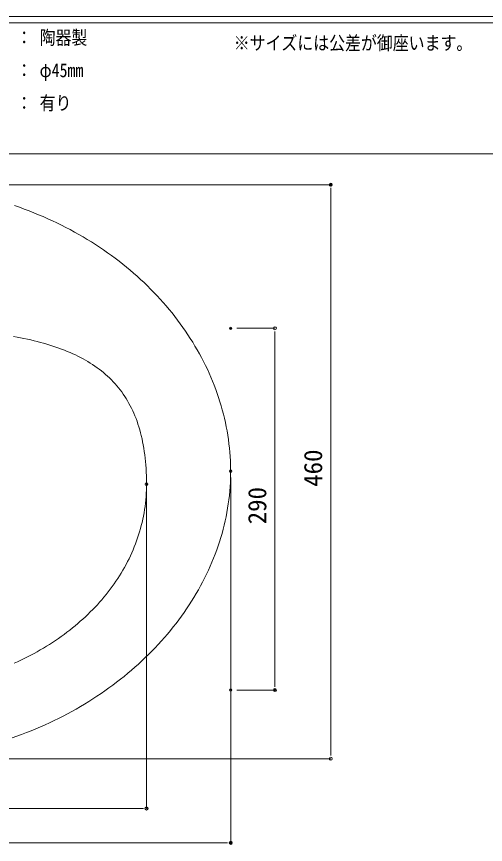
# Model space of a CAD drawing. Units: millimetres, scale not verified. Extents: x -1002 to 1010, y -687 to 676.
# Drawn here: x -421 to -44, y -24 to 640 of the extents above; entities that cross this region are included whole.
import ezdxf
from ezdxf.enums import TextEntityAlignment as Align

# ---------------------------------------------------------------- set-up
doc = ezdxf.new("R2010")
doc.units = ezdxf.units.MM
doc.header["$LTSCALE"] = 5
doc.header["$PDMODE"] = 32
doc.header["$PDSIZE"] = 2
doc.layers.add('0-0', color=7, linetype='Continuous', lineweight=15)
doc.layers.add('F-0', color=7, linetype='Continuous', lineweight=15)
doc.styles.add('ＭＳ ゴシック', font='')
doc.styles.get('ＭＳ ゴシック').set_extended_font_data('MS Gothic')

# ---------------------------------------------------------------- blocks, each defined once
blk = doc.blocks.new('_DOT_21')
at = {"layer": '0-0'}
blk.add_line((-0.5, 0), (-1, 0), dxfattribs=at)
blk.add_circle((0, 0), 0.25, dxfattribs=at)
blk.add_circle((0, 0), 0.25, dxfattribs=at)

msp = doc.modelspace()

# ---------------------------------------------------------------- linework, layer by layer
at = {"layer": 'F-0'}
for p, q in [((1002.034, 640.036), (-1002.086, 640.036)), ((1002.034, 635.036), (-1002.086, 635.036)), ((1002.034, 530.036), (-1002.086, 530.036)), ((-521.328, 505.216), (-168.539, 505.216)), ((-168.539, 50.216), (-168.539, 500.216)), ((-243.823, 390.21), (-213.356, 390.21)), ((-213.356, 385.21), (-213.356, 105.21)), ((-248.828, 270.688), (-248.828, -22.279)), ((-316.328, 260.216), (-316.328, 5.317)), ((-243.823, 100.21), (-213.356, 100.21)), ((-521.328, 45.216), (-168.539, 45.216)), ((-731.328, 5.317), (-321.328, 5.317)), ((-798.828, -22.279), (-253.828, -22.279))]:
    msp.add_line(p, q, dxfattribs=at)
at = {"layer": 'F-0', "lineweight": 18}
for points in [[(-422.204, 488.477), (-418.289, 487.127), (-414.408, 485.727), (-410.561, 484.287), (-406.749, 482.787), (-402.971, 481.247), (-399.229, 479.667), (-395.522, 478.037), (-391.852, 476.357), (-388.217, 474.647), (-384.62, 472.877), (-381.06, 471.077), (-377.538, 469.227), (-374.054, 467.337), (-370.608, 465.407), (-367.201, 463.437), (-363.834, 461.427), (-360.506, 459.377), (-357.219, 457.287), (-353.972, 455.157), (-350.766, 452.987), (-347.601, 450.787), (-344.478, 448.547), (-341.398, 446.267), (-338.36, 443.947), (-335.365, 441.597), (-332.413, 439.217), (-329.505, 436.797), (-326.642, 434.347)], [(-326.642, 434.347), (-323.823, 431.857), (-321.049, 429.337), (-318.321, 426.787), (-315.638, 424.207), (-313.002, 421.597), (-310.413, 418.947), (-307.87, 416.277), (-305.375, 413.567), (-302.928, 410.837), (-300.53, 408.077), (-298.18, 405.287), (-295.879, 402.467), (-293.628, 399.627), (-291.426, 396.757), (-289.276, 393.857), (-287.175, 390.937), (-285.127, 387.997), (-283.129, 385.027), (-281.184, 382.027), (-279.291, 379.017), (-277.451, 375.977), (-275.664, 372.917), (-273.931, 369.827), (-272.252, 366.727), (-270.627, 363.607), (-269.057, 360.457), (-267.542, 357.297), (-266.083, 354.117), (-264.681, 350.917), (-263.334, 347.697), (-262.045, 344.457), (-260.813, 341.207), (-259.638, 337.937), (-258.522, 334.657), (-257.464, 331.357), (-256.466, 328.037), (-255.526, 324.717), (-254.647, 321.377), (-253.827, 318.017)], [(-422.993, 383.547), (-420.164, 383.037), (-417.372, 382.517), (-414.615, 381.967), (-411.895, 381.387), (-409.212, 380.797), (-406.565, 380.177), (-403.954, 379.537), (-401.381, 378.867), (-398.844, 378.177), (-396.344, 377.457), (-393.881, 376.717), (-391.455, 375.947), (-389.066, 375.157), (-386.714, 374.337), (-384.399, 373.487), (-382.122, 372.617), (-379.882, 371.707), (-377.68, 370.777), (-375.515, 369.827), (-373.387, 368.837), (-371.298, 367.817), (-369.245, 366.777), (-367.231, 365.697), (-365.255, 364.597), (-363.316, 363.457), (-361.416, 362.287), (-359.554, 361.097), (-357.73, 359.867), (-355.944, 358.607), (-354.196, 357.307), (-352.487, 355.987), (-350.816, 354.627), (-349.184, 353.237), (-347.59, 351.807), (-346.036, 350.347)], [(-346.036, 350.347), (-344.519, 348.847), (-343.042, 347.317), (-341.604, 345.757), (-340.204, 344.157), (-338.844, 342.517), (-337.522, 340.847), (-336.24, 339.137), (-334.997, 337.387), (-333.794, 335.607), (-332.63, 333.787), (-331.505, 331.927), (-330.42, 330.027), (-329.374, 328.087), (-328.369, 326.117), (-327.403, 324.097), (-326.477, 322.047), (-325.59, 319.947), (-324.744, 317.807), (-323.938, 315.637), (-323.172, 313.417), (-322.446, 311.157), (-321.76, 308.847), (-321.115, 306.507), (-320.51, 304.117), (-319.946, 301.687), (-319.422, 299.207), (-318.939, 296.687), (-318.497, 294.127), (-318.096, 291.517), (-317.735, 288.867), (-317.415, 286.167), (-317.136, 283.427), (-316.899, 280.637), (-316.702, 277.797), (-316.547, 274.917), (-316.433, 271.987), (-316.36, 269.007), (-316.329, 265.977), (-316.343, 263.207)], [(-253.827, 318.017), (-253.068, 314.647), (-252.37, 311.277), (-251.734, 307.887), (-251.159, 304.487), (-250.647, 301.067), (-250.197, 297.647), (-249.81, 294.217), (-249.487, 290.787), (-249.227, 287.337), (-249.032, 283.877), (-248.902, 280.417), (-248.836, 276.947), (-248.837, 273.477), (-248.905, 270.007), (-249.041, 266.547), (-249.244, 263.097), (-249.513, 259.647), (-249.849, 256.207), (-250.251, 252.777), (-250.718, 249.357), (-251.25, 245.947), (-251.846, 242.547), (-252.506, 239.157), (-253.229, 235.777), (-254.015, 232.407), (-254.863, 229.047), (-255.773, 225.707), (-256.744, 222.377), (-257.777, 219.067), (-258.869, 215.767), (-260.022, 212.487), (-261.234, 209.217), (-262.505, 205.967), (-263.834, 202.727), (-265.221, 199.507), (-266.666, 196.307), (-268.167, 193.127), (-269.726, 189.961), (-271.34, 186.817)], [(-316.343, 263.207), (-316.409, 260.547), (-316.527, 257.897), (-316.697, 255.267), (-316.918, 252.637), (-317.191, 250.027), (-317.514, 247.427), (-317.888, 244.837), (-318.311, 242.257), (-318.784, 239.697), (-319.306, 237.157), (-319.876, 234.627), (-320.495, 232.107), (-321.162, 229.607), (-321.876, 227.117), (-322.637, 224.637), (-323.445, 222.187), (-324.299, 219.747), (-325.199, 217.317), (-326.145, 214.907), (-327.135, 212.517), (-328.17, 210.147), (-329.249, 207.787), (-330.372, 205.447), (-331.538, 203.127), (-332.748, 200.827), (-334, 198.537), (-335.294, 196.267), (-336.63, 194.027), (-338.007, 191.797), (-339.426, 189.588), (-340.885, 187.399), (-342.384, 185.231), (-343.922, 183.083), (-345.501, 180.955), (-347.118, 178.849), (-348.773, 176.763), (-350.467, 174.7), (-352.199, 172.658), (-353.968, 170.638)], [(-271.34, 186.817), (-273.009, 183.693), (-274.734, 180.589), (-276.513, 177.506), (-278.346, 174.445), (-280.233, 171.405), (-282.173, 168.389), (-284.165, 165.395), (-286.21, 162.425), (-288.306, 159.48), (-290.453, 156.559), (-292.651, 153.663), (-294.899, 150.793), (-297.196, 147.95), (-299.543, 145.133), (-301.938, 142.344), (-304.382, 139.583), (-306.873, 136.85), (-309.412, 134.146), (-311.997, 131.472), (-314.629, 128.828), (-317.306, 126.214), (-320.029, 123.632), (-322.796, 121.081), (-325.607, 118.563), (-328.463, 116.077), (-331.362, 113.625), (-334.303, 111.206), (-337.287, 108.822), (-340.313, 106.472), (-343.38, 104.158), (-346.488, 101.88), (-349.636, 99.639), (-352.824, 97.435), (-356.052, 95.268), (-359.319, 93.139), (-362.624, 91.049), (-365.967, 88.998), (-369.347, 86.987), (-372.764, 85.016)], [(-353.968, 170.638), (-355.774, 168.641), (-357.616, 166.666), (-359.494, 164.714), (-361.409, 162.786), (-363.358, 160.88), (-365.343, 158.999), (-367.361, 157.142), (-369.415, 155.309), (-371.501, 153.501), (-373.621, 151.717), (-375.774, 149.959), (-377.959, 148.227), (-380.177, 146.52), (-382.426, 144.839), (-384.706, 143.184), (-387.018, 141.556), (-389.359, 139.955), (-391.731, 138.381), (-394.133, 136.835), (-396.563, 135.316), (-399.023, 133.825), (-401.511, 132.363), (-404.027, 130.929), (-406.57, 129.524), (-409.141, 128.148), (-411.739, 126.802), (-414.363, 125.485), (-417.013, 124.198), (-419.688, 122.941), (-422.389, 121.715)], [(-372.764, 85.016), (-376.218, 83.085), (-379.708, 81.197), (-383.234, 79.349), (-386.794, 77.545), (-390.389, 75.783), (-394.018, 74.065), (-397.681, 72.39), (-401.376, 70.76), (-405.105, 69.176), (-408.865, 67.637), (-412.657, 66.143), (-416.48, 64.697), (-420.334, 63.298), (-424.218, 61.946)]]:
    msp.add_lwpolyline(points, dxfattribs=at)
at = {"layer": 'F-0'}
for p in [(-168.539, 505.216), (-248.823, 390.21), (-248.828, 275.688), (-316.328, 265.216), (-248.823, 100.21), (-213.356, 100.21), (-316.328, 5.317), (-248.828, -22.279)]:
    msp.add_point(p, dxfattribs=at)

# ---------------------------------------------------------------- block references
at = {"layer": 'F-0', "xscale": 5, "yscale": 5}
for p, rotation in [((-168.539, 505.216), 90), ((-213.356, 390.21), 90), ((-213.356, 100.21), 270), ((-168.539, 45.216), 270)]:
    msp.add_blockref('_DOT_21', p, dxfattribs=dict(at, rotation=rotation))
for p in [(-316.328, 5.317), (-248.828, -22.279)]:
    msp.add_blockref('_DOT_21', p, dxfattribs=at)

# ---------------------------------------------------------------- texts
at = {"layer": 'F-0', "style": 'ＭＳ ゴシック', "width": 0.85}
for s, p in [('：', (-420.836, 614.411)), ('陶器製', (-402.086, 614.411)), ('※サイズには公差が御座います。', (-246.359, 610.036)), ('：', (-420.836, 588.161)), ('φ45mm', (-402.086, 588.161)), ('有り', (-402.086, 561.911)), ('：', (-420.836, 561.911))]:
    msp.add_text(s, height=11, dxfattribs=at).set_placement(p, align=Align.BOTTOM_LEFT)
at = {"layer": 'F-0', "style": 'ＭＳ ゴシック'}
for s, p in [('460', (-171.039, 263.097)), ('290', (-215.856, 233.059))]:
    msp.add_text(s, height=14.66, rotation=90, dxfattribs=at).set_placement(p, align=Align.BOTTOM_LEFT)

doc.saveas('drawing.dxf')
